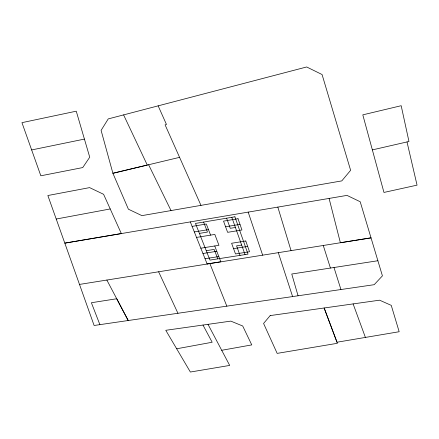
<?xml version="1.0" encoding="UTF-8"?>
<svg xmlns="http://www.w3.org/2000/svg" width="439" height="439" viewBox="0 0 439 439"><rect width="100%" height="100%" fill="white"/><g stroke="black" fill="none" stroke-linecap="round" stroke-linejoin="round"><path stroke-width="0.66" d="M123.606 114.897L306.663 66.969L322.072 74.537L350.624 170.305L341.789 180.895L141.912 215.631L128.397 209.194L112.9 173.29L101.096 130.383L108.235 118.909L123.606 114.897L147.279 165.059L112.9 173.29L179.578 157.343M407.008 141.945L408.967 141.495L401.18 105.711L362.806 114.853L383.96 192.436L417.05 185.143L407.008 141.945L372.36 149.897M31.652 149.94L84.425 139.097L89.732 157.2L82.735 167.572L40.838 175.792L21.95 122.657L76.254 111.188L84.425 139.097M56.208 219.034L110.222 208.953L121.329 233.57L64.802 243.14L47.851 195.525L89.605 187.618L103.593 194.301L110.222 208.953M176.687 348.78L212.169 342.25L202.977 325.052L165.777 330.298L190.372 372.031L229.696 365.424L208.015 324.344M221.706 350.289L251.761 344.9L242.712 326.001L230.815 321.118L202.977 325.052M329.085 198.428L346.986 195.388L360.205 201.748L382.418 275.868L374.176 284.691L94.116 325.486L64.802 243.14L329.085 198.428L340.384 242.74L371.043 237.85L79.492 284.423M192.112 226.392L206.319 224.016L210.583 235.123M194.334 231.94L208.465 229.602M225.586 226.765L239.99 224.378M199.41 233.405L207.471 232.072L203.608 222.068M235.408 227.462L230.266 228.313L226.617 218.194M196.524 237.428L214.825 234.426L218.946 245.297L200.837 248.2M206.242 250.685L214.166 249.418L217.81 258.862M241.653 245.039L236.583 245.851L240.023 255.388M202.955 253.501L216.795 251.3M233.564 248.644L247.667 246.405M205.051 258.736L218.82 256.574M207.12 263.91L220.822 261.781L214.748 245.972M377.88 260.739L291.759 274.018L298.054 295.776M106.858 280.06L128.215 320.525L116.725 298.756L91.383 302.729L99.889 324.651M148.618 164.746L171.029 210.583M158.627 271.796L177.938 313.281M158.144 105.837L166.463 124.467L165.091 124.841L200.974 205.375M190.317 221.904L207.164 264.026M209.886 263.592L226.826 306.159M353.121 303.909L365.402 337.426M231.808 217.321L245.05 254.604M248.178 212.108L262.654 255.185M278.31 252.672L292.599 296.588M323.269 245.483L330.435 268.059M333.986 267.516L340.938 289.537M277.832 207.098L291.046 250.625M270.188 315.586L263.581 323.455L277.163 353.384L337.399 343.293L324.141 307.986L337.004 342.217L399.166 331.73L391.253 305.363L379.581 300.183L270.188 315.586M234.909 216.8L195.47 223.435L209.957 260.091L248.019 254.143L234.909 216.8M238.015 218.704L223.528 221.13L227.616 232.33L241.944 229.981L238.015 218.704M245.78 240.995L231.605 243.266L235.502 253.956L249.533 251.75L245.78 240.995"/></g></svg>
